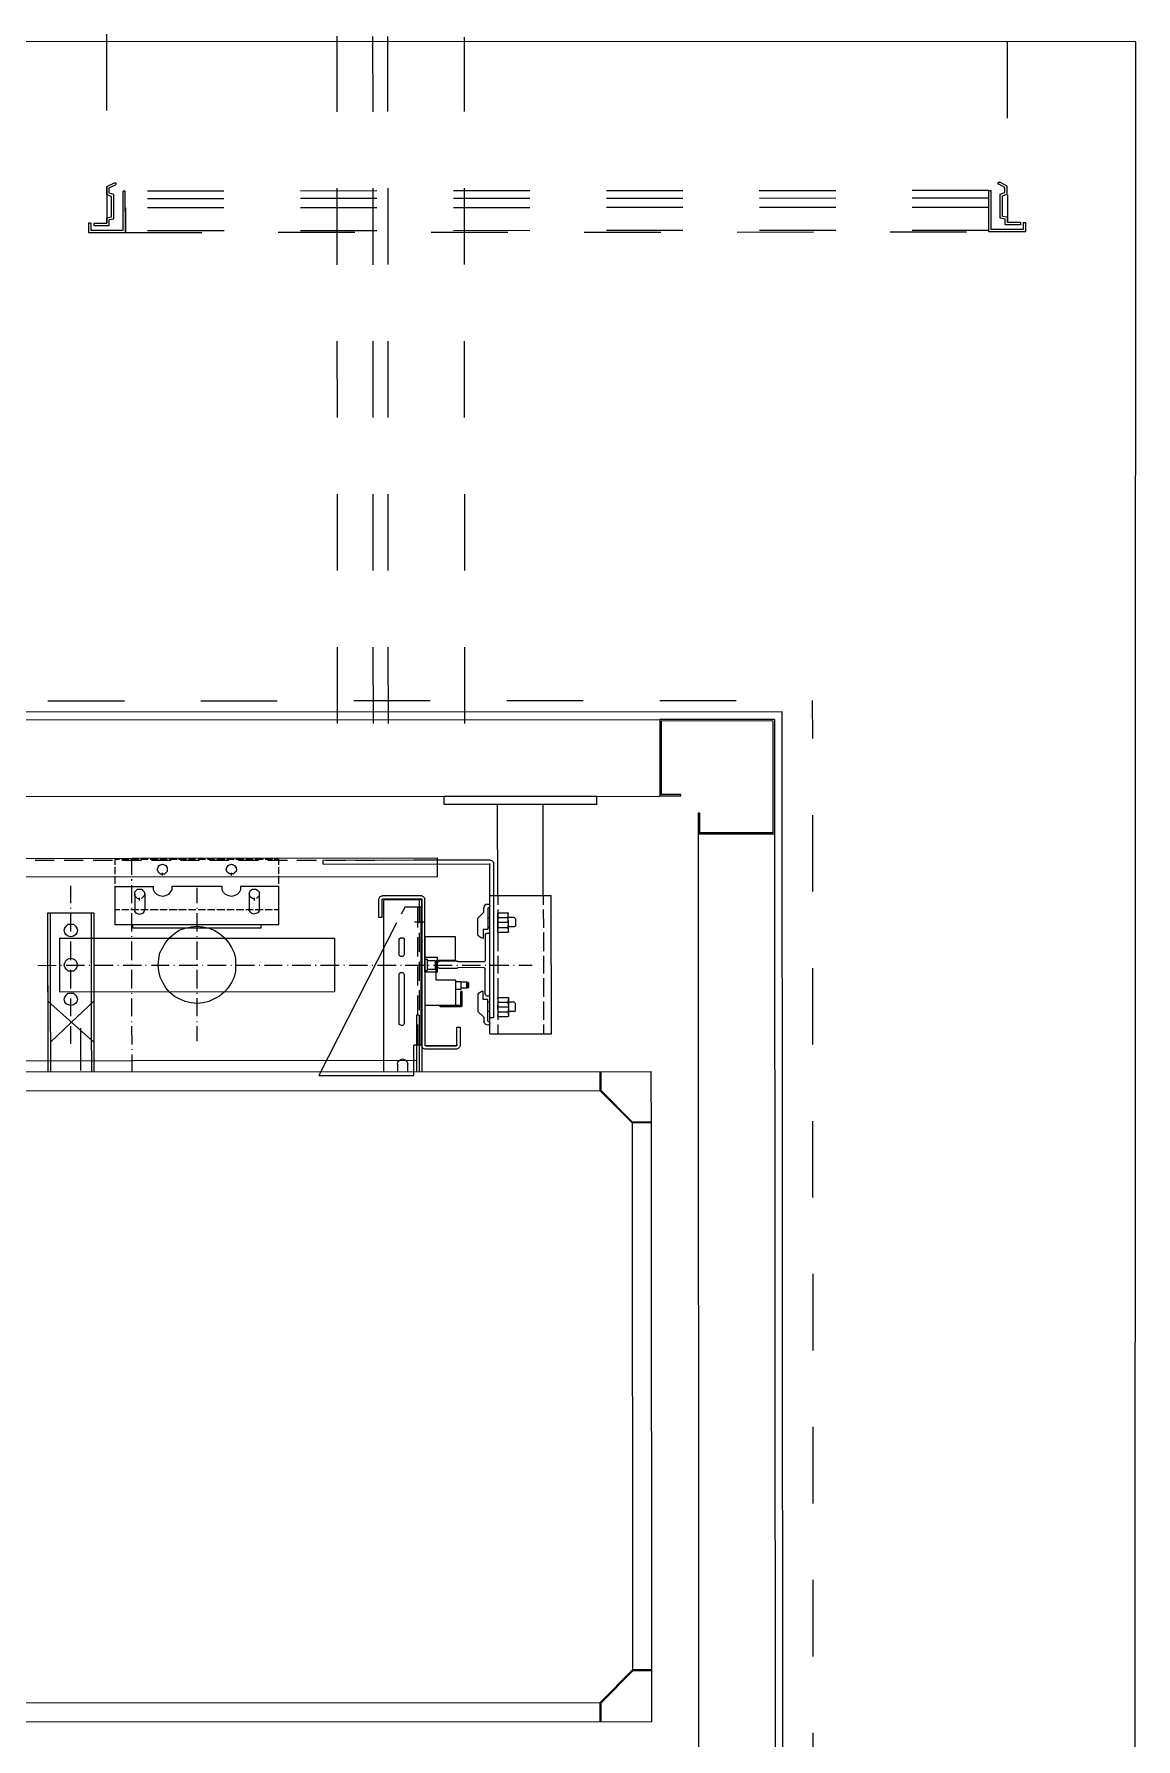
# Model space of a CAD drawing. Extents: x 26 to 324, y 73 to 188.
# Drawn here: x 182.44 to 183.881, y 163.059 to 165.288 of the extents above; entities that cross this region are included whole.
import ezdxf

# ---------------------------------------------------------------- set-up
doc = ezdxf.new("R2010")
doc.units = 0
doc.header["$LTSCALE"] = 0.01
doc.header["$MEASUREMENT"] = 0
doc.linetypes.add('HIDDEN', pattern=[0.375, 0.25, -0.125])
for name, color, linetype, lineweight in [('2H', 1, 'HIDDEN', 15), ('AR-ESQ-VT1', 1, 'CONTINUOUS', 9), ('P', 1, 'CONTINUOUS', 18)]:
    doc.layers.add(name, color=color, linetype=linetype, lineweight=lineweight)
for name, color, linetype in [('3', 3, 'CONTINUOUS'), ('47', 1, 'CONTINUOUS'), ('AR-ELV', 2, 'CONTINUOUS'), ('AR-PIS', 1, 'CONTINUOUS'), ('AR-PIS-DSN', 1, 'CONTINUOUS'), ('DT-PRJ', 1, 'HIDDEN'), ('PAREDE', 1, 'CONTINUOUS')]:
    doc.layers.add(name, color=color, linetype=linetype)

# ---------------------------------------------------------------- blocks, each defined once
blk = doc.blocks.new('gr01-p2')
at = {"layer": 'DT-PRJ'}
for p, q in [((0.0239, 0.0599), (0.0337, 0.0648)), ((0.0239, 0.0493), (0.0239, 0.0599)), ((0.03, 0.0472), (0.0239, 0.0493)), ((0.0269, 0.0581), (0.035, 0.0622)), ((0.0269, 0.0514), (0.0269, 0.0581)), ((0.033, 0.0494), (0.0269, 0.0514)), ((0.03, 0.0203), (0.03, 0.0472)), ((0.033, 0.0178), (0.033, 0.0494)), ((0.045, 0.003), (0.045, 0.054)), ((0.048, 0.054), (0.045, 0.054)), ((0.048, 0.054), (1.177, 0.054)), ((0.048, 0), (0.048, 0.054)), ((1.177, 0), (1.177, 0.054)), ((1.177, 0.054), (1.18, 0.054)), ((1.18, 0.003), (1.18, 0.054)), ((1.1981, 0.0581), (1.19, 0.0622)), ((1.2011, 0.0599), (1.1913, 0.0648)), ((1.192, 0.0494), (1.1981, 0.0514)), ((1.192, 0.0178), (1.192, 0.0494)), ((1.195, 0.0472), (1.2011, 0.0493)), ((1.195, 0.0203), (1.195, 0.0472)), ((1.1981, 0.0514), (1.1981, 0.0581)), ((1.2011, 0.0493), (1.2011, 0.0599)), ((0.048, 0.044), (1.177, 0.044)), ((0.048, 0.032), (1.177, 0.032)), ((1.177, 0.032), (1.177, 0)), ((0.003, 0.0122), (0, 0.0122)), ((0, 0.0122), (0, 0)), ((0, 0), (0.048, 0)), ((0.003, 0.0122), (0.003, 0.003)), ((0.003, 0.003), (0.045, 0.003)), ((0.0067, 0.0121), (0.0067, 0.0091)), ((0.0067, 0.0121), (0.0237, 0.0121)), ((0.0067, 0.0091), (0.0267, 0.0091)), ((0.0067, 0.0091), (0.0078, 0.0091)), ((0.0237, 0.0192), (0.03, 0.0203)), ((0.0237, 0.0121), (0.0237, 0.0192)), ((0.0267, 0.0167), (0.033, 0.0178)), ((0.0267, 0.0091), (0.0267, 0.0167)), ((0.048, 0.002), (1.177, 0.002)), ((1.177, 0), (0.048, 0)), ((1.225, 0), (1.177, 0)), ((1.222, 0.003), (1.18, 0.003)), ((1.1983, 0.0167), (1.192, 0.0178)), ((1.2013, 0.0192), (1.195, 0.0203)), ((1.1983, 0.0091), (1.1983, 0.0167)), ((1.2183, 0.0091), (1.1983, 0.0091)), ((1.2013, 0.0121), (1.2013, 0.0192)), ((1.2183, 0.0121), (1.2013, 0.0121)), ((1.2183, 0.0091), (1.2172, 0.0091)), ((1.2183, 0.0121), (1.2183, 0.0091)), ((1.222, 0.0122), (1.225, 0.0122)), ((1.222, 0.0122), (1.222, 0.003)), ((1.225, 0.0122), (1.225, 0))]:
    blk.add_line(p, q, dxfattribs=at)
for centre, start, end in [((0.0343, 0.0635), 296.5428, 116.5428), ((1.1907, 0.0635), 63.4572, 243.4572)]:
    blk.add_arc(centre, 0.0015, start, end, dxfattribs=at)

msp = doc.modelspace()

# ---------------------------------------------------------------- linework, layer by layer
at = {"layer": '2H', "lineweight": 9, "ltscale": 20}
for p in [(181.6584, 164.4158), (183.4594, 162.7669)]:
    msp.add_line(p, (183.4584, 164.4169), dxfattribs=at)
at = {"layer": '3'}
for p, q in [((183.18, 163.9318), (183.18, 163.9068)), ((183.1813, 163.9318), (183.1813, 163.9073)), ((183.2475, 163.8644), (183.2225, 163.8644)), ((183.2475, 163.8644), (183.2225, 163.8644)), ((183.2475, 163.8657), (183.223, 163.8656)), ((183.2475, 163.8657), (183.223, 163.8656)), ((183.2475, 163.8644), (183.2475, 163.8657)), ((183.2475, 163.8644), (183.2475, 163.8657)), ((183.2479, 163.1492), (183.2229, 163.1492)), ((183.2479, 163.1492), (183.2229, 163.1492)), ((183.2479, 163.148), (183.2234, 163.148)), ((183.2479, 163.148), (183.2234, 163.148)), ((183.1805, 163.0818), (183.1805, 163.1068)), ((183.1818, 163.0818), (183.1818, 163.1062)), ((183.1805, 163.0818), (183.1818, 163.0818))]:
    msp.add_line(p, q, dxfattribs=at)
at = {"layer": '3', "ltscale": 35}
for p, q in [((183.2225, 163.8644), (183.18, 163.9068)), ((183.223, 163.8656), (183.1813, 163.9073)), ((183.2229, 163.1492), (183.1805, 163.1068)), ((183.2234, 163.148), (183.1818, 163.1062))]:
    msp.add_line(p, q, dxfattribs=at)
at = {"layer": '47', "lineweight": 25, "ltscale": 35}
for p, q in [((183.4084, 164.3919), (183.2584, 164.3918)), ((183.2584, 164.3918), (183.2585, 164.2918)), ((183.4064, 164.3899), (183.2604, 164.3898)), ((183.2604, 164.3898), (183.2605, 164.2938)), ((183.4064, 164.3899), (183.4065, 164.2439)), ((183.4084, 164.3919), (183.4085, 164.2419)), ((183.2861, 164.2918), (183.2585, 164.2918)), ((183.2861, 164.2938), (183.2605, 164.2938)), ((183.2861, 164.2918), (183.2861, 164.2938)), ((183.3105, 164.2694), (183.3085, 164.2694)), ((183.3085, 164.2694), (183.3085, 164.2418)), ((183.3105, 164.2694), (183.3105, 164.2438)), ((183.4065, 164.2439), (183.3105, 164.2438))]:
    msp.add_line(p, q, dxfattribs=at)
at = {"layer": '47'}
for p, q in [((181.9687, 163.931), (183.2474, 163.9318)), ((182.0224, 163.906), (183.18, 163.9068)), ((182.0229, 163.106), (183.1805, 163.1068)), ((182.0229, 163.081), (183.2479, 163.0818))]:
    msp.add_line(p, q, dxfattribs=at)
at = {"layer": '47', "ltscale": 0.5}
for p, q in [((183.2474, 163.9318), (183.2474, 163.9318)), ((183.2479, 163.0818), (183.2479, 163.1492))]:
    msp.add_line(p, q, dxfattribs=at)
at = {"layer": 'AR-ELV', "lineweight": 13}
for p, q in [((181.6584, 164.3908), (183.2584, 164.3918)), ((181.6584, 164.3908), (183.2584, 164.3918)), ((181.8085, 164.2909), (183.2585, 164.2918)), ((183.3085, 164.2418), (183.3093, 162.9418)), ((183.4085, 164.2419), (183.4093, 162.9419)), ((183.4085, 164.2419), (183.4094, 162.7919)), ((183.4085, 164.2419), (183.4093, 162.9919))]:
    msp.add_line(p, q, dxfattribs=at)
at = {"layer": 'AR-ESQ-VT1'}
for p, q in [((183.4184, 164.4019), (181.6484, 164.4008)), ((183.4194, 162.7819), (183.4184, 164.4019))]:
    msp.add_line(p, q, dxfattribs=at)
at = {"layer": 'AR-PIS'}
for p, q in [((183.8811, 165.2779), (181.368, 165.2789)), ((183.8797, 162.2072), (183.8811, 165.2779))]:
    msp.add_line(p, q, dxfattribs=at)
at = {"layer": 'DT-PRJ'}
for p, q in [((182.5352, 165.288), (182.5353, 165.0408)), ((182.8372, 164.3865), (182.8366, 165.2854)), ((182.884, 164.3865), (182.8835, 165.285)), ((182.9036, 164.3866), (182.903, 165.2848)), ((183.0036, 164.3866), (183.003, 165.284)), ((183.7128, 165.2779), (183.713, 165.0416))]:
    msp.add_line(p, q, dxfattribs=at)
at = {"layer": 'P', "linetype": 'Continuous'}
for points in [[(183.1761, 164.2913), (182.9765, 164.2911)], [(183.1762, 164.2809), (182.9765, 164.2808), (182.9765, 164.2911)], [(183.0466, 164.1616), (183.0465, 164.2808)], [(183.1062, 164.1616), (183.1062, 164.2809)], [(183.1762, 164.2809), (183.1761, 164.2913)], [(182.1685, 164.2103), (182.9679, 164.2108)], [(182.4416, 164.2079), (182.4667, 164.2079)], [(182.4797, 164.2079), (182.5047, 164.2079)], [(182.5177, 164.2079), (182.5427, 164.2079)], [(182.5522, 164.2088), (182.5462, 164.2088)], [(182.5462, 164.2019), (182.5462, 164.2088)], [(182.5643, 164.2088), (182.5548, 164.2088)], [(182.5557, 164.2079), (182.5808, 164.2079)], [(182.5773, 164.2088), (182.5669, 164.2088)], [(182.5678, 164.2105), (182.5678, 164.1889)], [(182.5894, 164.2088), (182.5799, 164.2088)], [(182.6024, 164.2088), (182.592, 164.2088)], [(182.5937, 164.2079), (182.6197, 164.208)], [(182.6084, 164.2028), (182.611, 164.2019), (182.6127, 164.201), (182.6145, 164.1985), (182.6145, 164.1959), (182.6145, 164.1933), (182.6128, 164.1915), (182.611, 164.1898), (182.6084, 164.1898), (182.6058, 164.1898), (182.6041, 164.1915), (182.6024, 164.1933), (182.6015, 164.1959), (182.6024, 164.1984), (182.6041, 164.201), (182.6058, 164.2019), (182.6084, 164.2028)], [(182.6024, 164.1993), (182.6041, 164.201), (182.6058, 164.2019), (182.6084, 164.2028), (182.611, 164.2019), (182.6119, 164.201)], [(182.6145, 164.2088), (182.605, 164.2088)], [(182.6274, 164.2088), (182.6171, 164.2088)], [(182.6395, 164.2088), (182.6292, 164.2088)], [(182.6318, 164.208), (182.6568, 164.208)], [(182.6516, 164.2088), (182.6421, 164.2088)], [(182.6646, 164.2089), (182.6551, 164.2088)], [(182.6767, 164.2089), (182.6672, 164.2089)], [(182.6698, 164.208), (182.6948, 164.208)], [(182.6897, 164.2089), (182.6793, 164.2089)], [(182.6983, 164.2028), (182.7009, 164.202), (182.7026, 164.2011), (182.7044, 164.1985), (182.7052, 164.1959), (182.7044, 164.1933), (182.7026, 164.1916), (182.7009, 164.1899), (182.6983, 164.1899), (182.6957, 164.1899), (182.694, 164.1916), (182.6923, 164.1933), (182.6914, 164.1959), (182.6923, 164.1985), (182.694, 164.2011), (182.6957, 164.202), (182.6983, 164.2028)], [(182.7018, 164.2089), (182.6922, 164.2089)], [(182.6923, 164.1994), (182.694, 164.2011), (182.6957, 164.202), (182.6983, 164.2028), (182.7009, 164.202), (182.7018, 164.2011)], [(182.7147, 164.2089), (182.7043, 164.2089)], [(182.7078, 164.208), (182.7337, 164.208)], [(182.7268, 164.2089), (182.7173, 164.2089)], [(182.7398, 164.2089), (182.7294, 164.2089)], [(182.7519, 164.2089), (182.7424, 164.2089)], [(182.7458, 164.208), (182.7718, 164.2081)], [(182.7605, 164.2089), (182.7545, 164.2089)], [(182.7605, 164.202), (182.7605, 164.2089)], [(182.7839, 164.2081), (182.8098, 164.2081)], [(182.8184, 164.2081), (182.9921, 164.2082)], [(182.8184, 164.2029), (182.8184, 164.2081)], [(182.8184, 164.2029), (183.0353, 164.203)], [(182.8219, 164.2081), (182.8478, 164.2081)], [(182.8608, 164.2081), (182.8858, 164.2081)], [(182.8979, 164.2081), (182.9239, 164.2082)], [(182.9368, 164.2082), (182.9679, 164.2082)], [(182.9679, 164.1866), (182.9679, 164.2108)], [(182.9679, 164.2082), (183.0362, 164.2082)], [(183.0353, 164.203), (183.0362, 164.203), (183.0362, 164.2022)], [(183.0362, 164.2082), (183.0388, 164.2074), (183.0405, 164.2056), (183.0414, 164.203)], [(183.0415, 164.0017), (183.0414, 164.203)], [(182.1686, 164.1861), (182.9679, 164.1866)], [(182.5462, 164.1898), (182.5462, 164.1993)], [(182.5462, 164.1768), (182.5462, 164.1872)], [(182.5678, 164.1829), (182.5678, 164.1811)], [(182.6084, 164.1898), (182.6058, 164.1898), (182.6041, 164.1915), (182.6024, 164.1933), (182.6015, 164.1959), (182.6015, 164.1967)], [(182.6084, 164.1881), (182.6084, 164.1915)], [(182.6136, 164.1993), (182.6145, 164.1985), (182.6145, 164.1959), (182.6145, 164.1933), (182.6128, 164.1915), (182.611, 164.1898)], [(182.6983, 164.1899), (182.6957, 164.1899), (182.694, 164.1916), (182.6923, 164.1933), (182.6914, 164.1959), (182.6923, 164.1968)], [(182.6983, 164.1881), (182.6983, 164.1916)], [(182.7035, 164.1994), (182.7044, 164.1985), (182.7052, 164.1959), (182.7044, 164.1933), (182.7026, 164.1916), (182.7009, 164.1899)], [(182.7605, 164.1899), (182.7605, 164.1994)], [(182.7605, 164.1769), (182.7605, 164.1873)], [(183.0363, 164.0017), (183.0362, 164.2022)], [(182.4883, 164.1517), (182.4883, 164.1742)], [(182.5462, 164.1647), (182.5462, 164.1742)], [(182.5463, 164.1232), (182.5462, 164.1733), (182.5963, 164.1734)], [(182.5462, 164.1517), (182.5462, 164.1621)], [(182.5678, 164.1751), (182.5678, 164.1518)], [(182.5722, 164.1639), (182.5721, 164.1665), (182.5739, 164.1682), (182.5756, 164.1699), (182.5782, 164.1699), (182.5808, 164.1699), (182.5825, 164.1682), (182.5842, 164.1665), (182.5851, 164.1639)], [(182.5722, 164.1639), (182.5722, 164.144)], [(182.5782, 164.1569), (182.5756, 164.1578), (182.5739, 164.1595), (182.5722, 164.1613), (182.5722, 164.1639), (182.5722, 164.1639)], [(182.573, 164.1673), (182.5739, 164.1682), (182.5756, 164.1699), (182.5782, 164.1699), (182.5808, 164.1699), (182.5825, 164.169)], [(182.5782, 164.1552), (182.5782, 164.1587)], [(182.5834, 164.1673), (182.5842, 164.1665), (182.5851, 164.1639), (182.5843, 164.1613), (182.5825, 164.1595), (182.5808, 164.1578)], [(182.5851, 164.1639), (182.5851, 164.144)], [(182.6205, 164.1734), (182.6205, 164.1691), (182.618, 164.1656), (182.6162, 164.163), (182.6119, 164.1613), (182.6085, 164.1604), (182.605, 164.1613), (182.6007, 164.163), (182.5981, 164.1656), (182.5963, 164.1691), (182.5963, 164.1734)], [(182.6862, 164.1734), (182.6205, 164.1734)], [(182.6534, 164.1518), (182.6534, 164.1717)], [(182.7104, 164.1735), (182.7104, 164.1691), (182.7087, 164.1657), (182.7061, 164.1631), (182.7018, 164.1613), (182.6983, 164.1605), (182.6949, 164.1613), (182.6905, 164.1631), (182.688, 164.1657), (182.6862, 164.1691), (182.6862, 164.1734)], [(182.7605, 164.1735), (182.7104, 164.1735)], [(182.7217, 164.164), (182.7225, 164.1665), (182.7234, 164.1683), (182.726, 164.17), (182.7286, 164.17), (182.7303, 164.17), (182.7329, 164.1683), (182.7346, 164.1666), (182.7346, 164.164)], [(182.7217, 164.164), (182.7217, 164.1432)], [(182.7286, 164.157), (182.726, 164.1579), (182.7234, 164.1596), (182.7225, 164.1614), (182.7217, 164.164), (182.7217, 164.164)], [(182.7225, 164.1674), (182.7234, 164.1683), (182.726, 164.17), (182.7286, 164.17), (182.7303, 164.17), (182.732, 164.1691)], [(182.7286, 164.1553), (182.7286, 164.1588)], [(182.7338, 164.1674), (182.7346, 164.1666), (182.7346, 164.164), (182.7346, 164.1614), (182.7329, 164.1596), (182.7312, 164.1579)], [(182.7346, 164.164), (182.7346, 164.1441)], [(182.7605, 164.1648), (182.7605, 164.1743)], [(182.7606, 164.1234), (182.7605, 164.1735)], [(182.7606, 164.1519), (182.7605, 164.1622)], [(182.891, 164.1571), (182.8919, 164.1589), (182.8928, 164.1606), (182.8954, 164.1615)], [(182.9472, 164.1615), (182.8954, 164.1615)], [(182.9472, 164.1615), (182.9489, 164.1606), (182.9507, 164.1589), (182.9515, 164.1572)], [(183.0362, 164.1616), (183.1166, 164.1616)], [(183.0363, 163.9809), (183.0362, 164.1616)], [(183.0466, 164.1616), (183.0466, 164.1495)], [(183.1062, 164.1616), (183.1062, 164.1495)], [(183.1167, 163.981), (183.1166, 164.1616)], [(182.5186, 164.1388), (182.4581, 164.1387)], [(182.4581, 164.1387), (182.4582, 163.9313)], [(182.4581, 164.1387), (182.4582, 163.9503)], [(182.4615, 164.1387), (182.4616, 164.0359)], [(182.4883, 164.1448), (182.4883, 164.1457)], [(182.4884, 164.1145), (182.4883, 164.1387)], [(182.5151, 164.1388), (182.5152, 163.9875)], [(182.5186, 164.1388), (182.5187, 163.9504)], [(182.5462, 164.1431), (182.5462, 164.15)], [(182.5523, 164.1431), (182.5462, 164.1431)], [(182.5644, 164.1431), (182.5549, 164.1431)], [(182.5773, 164.1431), (182.567, 164.1431)], [(182.5678, 164.1457), (182.5678, 164.1448)], [(182.5678, 164.1388), (182.5679, 164.1146)], [(182.5851, 164.144), (182.5843, 164.1414), (182.5825, 164.1388), (182.5808, 164.1379), (182.5782, 164.1371), (182.5756, 164.1379), (182.5739, 164.1388), (182.5722, 164.1414), (182.5722, 164.144)], [(182.5894, 164.1431), (182.5799, 164.1431)], [(182.6024, 164.1431), (182.592, 164.1431)], [(182.6145, 164.1431), (182.605, 164.1431)], [(182.6275, 164.1432), (182.6171, 164.1431)], [(182.6396, 164.1432), (182.6292, 164.1432)], [(182.6517, 164.1432), (182.6422, 164.1432)], [(182.6534, 164.1449), (182.6534, 164.1458)], [(182.6534, 164.1146), (182.6534, 164.1388)], [(182.6646, 164.1432), (182.6551, 164.1432)], [(182.6767, 164.1432), (182.6672, 164.1432)], [(182.6897, 164.1432), (182.6793, 164.1432)], [(182.7018, 164.1432), (182.6923, 164.1432)], [(182.7148, 164.1432), (182.7044, 164.1432)], [(182.7269, 164.1432), (182.7173, 164.1432)], [(182.7346, 164.1441), (182.7346, 164.1415), (182.7329, 164.1389), (182.7303, 164.138), (182.7277, 164.1372), (182.7251, 164.138), (182.7234, 164.1398), (182.7217, 164.1423), (182.7217, 164.1441)], [(182.7398, 164.1432), (182.7294, 164.1432)], [(182.7519, 164.1432), (182.7424, 164.1432)], [(182.7606, 164.1432), (182.7545, 164.1432)], [(182.7606, 164.1432), (182.7606, 164.1501)], [(182.8911, 164.1329), (182.891, 164.1571)], [(182.8954, 164.1563), (182.8954, 164.1571), (182.8962, 164.1571)], [(182.8954, 164.1329), (182.8954, 164.1563)], [(182.9464, 164.1572), (182.8962, 164.1571)], [(182.8971, 164.1563), (182.8972, 163.9316)], [(182.9472, 164.1563), (182.8971, 164.1563)], [(182.9256, 164.1468), (182.9204, 164.1373)], [(182.9256, 164.1468), (182.9464, 164.1468)], [(182.9421, 164.12), (182.942, 164.1468)], [(182.9438, 164.1563), (182.9438, 164.1261)], [(182.9464, 164.1572), (182.9472, 164.1572), (182.9472, 164.1563)], [(182.9465, 163.9662), (182.9464, 164.1468)], [(182.9472, 164.1563), (182.9474, 163.9316)], [(182.9473, 163.9653), (182.9472, 164.1563)], [(182.9517, 163.9662), (182.9515, 164.1572)], [(183.0285, 164.1399), (183.0207, 164.1322)], [(183.0285, 164.1451), (183.0293, 164.1477), (183.031, 164.1503), (183.0336, 164.1503)], [(183.0285, 164.1399), (183.0285, 164.1451)], [(183.0336, 164.1503), (183.0354, 164.1503), (183.0362, 164.1477), (183.0354, 164.146), (183.0336, 164.1451)], [(183.0336, 164.1451), (183.0337, 164.1175)], [(183.0466, 164.1434), (183.0466, 164.1192)], [(183.0475, 164.133), (183.0466, 164.1382), (183.0466, 164.1391), (183.0475, 164.1391), (183.0596, 164.1391)], [(183.0466, 164.1382), (183.0466, 164.1391), (183.0475, 164.1391)], [(183.0466, 164.1149), (183.0466, 164.1382)], [(183.0596, 164.1391), (183.0604, 164.1391), (183.0604, 164.1382)], [(183.0604, 164.1382), (183.0596, 164.1331)], [(183.0605, 164.1149), (183.0604, 164.1382)], [(183.1062, 164.1435), (183.1063, 164.1193)], [(182.4883, 164.1241), (182.4918, 164.1241), (182.4944, 164.1215), (182.4961, 164.1189), (182.497, 164.1163), (182.4961, 164.1128), (182.4944, 164.1102), (182.4918, 164.1085), (182.4884, 164.1076), (182.4849, 164.1085), (182.4823, 164.1102), (182.4806, 164.1128), (182.4797, 164.1163), (182.4806, 164.1189), (182.4823, 164.1215), (182.4849, 164.1241), (182.4883, 164.1241), (182.4918, 164.1241), (182.4944, 164.1215), (182.4961, 164.1189), (182.497, 164.1163), (182.4961, 164.1128), (182.4944, 164.1102), (182.4918, 164.1085), (182.4884, 164.1076), (182.4849, 164.1085), (182.4823, 164.1102), (182.4806, 164.1128), (182.4797, 164.1163), (182.4806, 164.1189), (182.4823, 164.1215), (182.4849, 164.1241), (182.4883, 164.1241)], [(182.7606, 164.1234), (182.5463, 164.1232)], [(182.5696, 164.1189), (182.5696, 164.1232)], [(182.7372, 164.119), (182.5696, 164.1189)], [(182.6534, 164.1216), (182.6612, 164.1207), (182.669, 164.119), (182.6759, 164.1164), (182.6828, 164.1121), (182.6889, 164.1069), (182.694, 164.1008), (182.6984, 164.0939), (182.7018, 164.087), (182.7036, 164.0792), (182.7036, 164.0706), (182.7036, 164.0628), (182.7018, 164.055), (182.6984, 164.0481), (182.6941, 164.0412), (182.6889, 164.0352), (182.6829, 164.03), (182.6759, 164.0265), (182.669, 164.0231), (182.6613, 164.0213), (182.6535, 164.0205), (182.6457, 164.0213), (182.6379, 164.023), (182.6301, 164.0265), (182.6241, 164.0299), (182.618, 164.0351), (182.6128, 164.0412), (182.6085, 164.0481), (182.6051, 164.055), (182.6033, 164.0628), (182.6025, 164.0705), (182.6033, 164.0792), (182.605, 164.087), (182.6085, 164.0939), (182.6128, 164.1008), (182.618, 164.1068), (182.624, 164.112), (182.6301, 164.1164), (182.6379, 164.119), (182.6456, 164.1207), (182.6534, 164.1216)], [(182.7372, 164.119), (182.7372, 164.1233)], [(182.9144, 164.126), (182.8125, 163.9264)], [(182.8954, 164.1329), (182.8911, 164.1329)], [(182.9498, 164.1269), (182.9377, 164.1269)], [(183.0276, 164.1054), (183.025, 164.1062), (183.0224, 164.108), (183.0207, 164.1097), (183.0207, 164.1322)], [(183.0276, 164.1175), (183.0276, 164.1054)], [(183.0337, 164.1175), (183.0276, 164.1175)], [(183.0362, 164.1322), (183.0337, 164.1322)], [(183.0363, 164.1201), (183.0337, 164.1201)], [(183.0475, 164.1201), (183.0466, 164.1244), (183.0466, 164.1287), (183.0475, 164.133)], [(183.0466, 164.127), (183.0604, 164.127)], [(183.0466, 164.1149), (183.0475, 164.1201)], [(183.0475, 164.114), (183.0466, 164.114), (183.0466, 164.1149)], [(183.0475, 164.133), (183.0596, 164.1331)], [(183.0475, 164.1201), (183.0596, 164.1201)], [(183.0475, 164.114), (183.0596, 164.114)], [(183.0596, 164.1331), (183.0604, 164.1287), (183.0604, 164.1244), (183.0596, 164.1201)], [(183.0596, 164.1201), (183.0605, 164.1149)], [(183.0605, 164.1149), (183.0605, 164.114), (183.0596, 164.114)], [(183.0682, 164.1331), (183.0604, 164.1331)], [(183.0682, 164.121), (183.0605, 164.121)], [(183.0682, 164.1331), (183.0699, 164.1313)], [(183.07, 164.1218), (183.0682, 164.121)], [(183.0699, 164.1313), (183.07, 164.1218)], [(182.4737, 164.1059), (182.8332, 164.1061)], [(182.4737, 164.1059), (182.4737, 164.0359)], [(182.4884, 164.1076), (182.4884, 164.1085)], [(182.4884, 164.0774), (182.4884, 164.1016)], [(182.5679, 164.1085), (182.5679, 164.1077)], [(182.5679, 164.1016), (182.5679, 164.0774)], [(182.6534, 164.1077), (182.6534, 164.1086)], [(182.6534, 164.0775), (182.6534, 164.1017)], [(182.8332, 164.1061), (182.8332, 164.0361)], [(182.9179, 164.1036), (182.9179, 164.1053), (182.9196, 164.1062), (182.9213, 164.1062), (182.9231, 164.1062), (182.9239, 164.1053), (182.9248, 164.1036)], [(182.9179, 164.0854), (182.9179, 164.1036)], [(182.9248, 164.0854), (182.9248, 164.1036)], [(182.9421, 164.082), (182.9421, 164.1071)], [(182.9438, 164.1131), (182.9438, 164.088)], [(182.9913, 164.1079), (182.9516, 164.1079)], [(182.9516, 164.018), (182.9516, 164.1079)], [(182.9913, 164.0768), (182.9913, 164.1079)], [(183.0302, 164.1097), (183.0311, 164.1114), (183.0319, 164.1123), (183.0337, 164.1123), (183.0363, 164.1123)], [(183.0302, 164.1097), (183.0302, 164.0769)], [(183.0363, 164.0302), (183.0363, 164.1123)], [(183.0466, 164.1132), (183.0466, 164.089)], [(183.1063, 164.1132), (183.1063, 164.089)], [(182.4452, 164.0704), (182.4694, 164.0705)], [(182.4754, 164.0705), (182.4763, 164.0705)], [(182.4884, 164.08), (182.4918, 164.0791), (182.4944, 164.0774), (182.4962, 164.0739), (182.497, 164.0705), (182.4962, 164.0679), (182.4944, 164.0653), (182.4918, 164.0627), (182.4884, 164.0627), (182.4849, 164.0627), (182.4823, 164.0653), (182.4806, 164.0679), (182.4797, 164.0705), (182.4806, 164.0739), (182.4823, 164.0774), (182.4849, 164.0791), (182.4884, 164.08), (182.4918, 164.0791), (182.4944, 164.0774), (182.4962, 164.0739), (182.497, 164.0705), (182.4962, 164.0679), (182.4944, 164.0653), (182.4918, 164.0627), (182.4884, 164.0627), (182.4849, 164.0627), (182.4823, 164.0653), (182.4806, 164.0679), (182.4797, 164.0705), (182.4806, 164.0739), (182.4823, 164.0774), (182.4849, 164.0791), (182.4884, 164.08)], [(182.4823, 164.0705), (182.5065, 164.0705)], [(182.4884, 164.0705), (182.4884, 164.0713)], [(182.5126, 164.0705), (182.5134, 164.0705)], [(182.5195, 164.0705), (182.5437, 164.0705)], [(182.5497, 164.0705), (182.5506, 164.0705)], [(182.5567, 164.0705), (182.5809, 164.0705)], [(182.5679, 164.0714), (182.5679, 164.0705)], [(182.586, 164.0705), (182.5869, 164.0705)], [(182.5938, 164.0705), (182.6171, 164.0706)], [(182.6232, 164.0706), (182.6241, 164.0706)], [(182.6301, 164.0706), (182.6543, 164.0706)], [(182.6534, 164.0706), (182.6534, 164.0714)], [(182.6604, 164.0706), (182.6612, 164.0706)], [(182.6673, 164.0706), (182.6915, 164.0706)], [(182.6975, 164.0706), (182.6984, 164.0706)], [(182.7044, 164.0706), (182.7286, 164.0706)], [(182.7347, 164.0706), (182.7355, 164.0706)], [(182.7416, 164.0706), (182.7649, 164.0706)], [(182.7718, 164.0706), (182.7727, 164.0706)], [(182.7779, 164.0707), (182.8021, 164.0707)], [(182.8081, 164.0707), (182.809, 164.0707)], [(182.815, 164.0707), (182.8392, 164.0707)], [(182.8453, 164.0707), (182.8462, 164.0707)], [(182.8522, 164.0707), (182.8764, 164.0707)], [(182.8825, 164.0707), (182.8833, 164.0707)], [(182.8894, 164.0707), (182.9136, 164.0707)], [(182.9248, 164.0854), (182.9239, 164.0837), (182.9231, 164.082), (182.9213, 164.082), (182.9196, 164.082), (182.9179, 164.0837), (182.9179, 164.0854)], [(182.9196, 164.0707), (182.9205, 164.0707)], [(182.9257, 164.0707), (182.9507, 164.0708)], [(182.9421, 164.044), (182.9421, 164.069)], [(182.9438, 164.0751), (182.9438, 164.05)], [(182.9516, 164.0613), (182.9516, 164.0811), (182.968, 164.0811)], [(182.9516, 164.0785), (182.9542, 164.0785), (182.9542, 164.0638)], [(182.9542, 164.0768), (182.9646, 164.0768), (182.9646, 164.0656)], [(182.9559, 164.0708), (182.9568, 164.0708)], [(182.9628, 164.0708), (182.987, 164.0708)], [(182.9913, 164.0768), (182.9663, 164.0768)], [(182.9663, 164.0509), (182.9663, 164.0768)], [(182.968, 164.0613), (182.968, 164.0811)], [(182.9706, 164.0665), (182.9689, 164.0673), (182.968, 164.069), (182.968, 164.0734), (182.9689, 164.0751), (182.9706, 164.076)], [(182.9939, 164.076), (182.9706, 164.076)], [(182.9931, 164.0708), (182.9939, 164.0708)], [(182.9939, 164.0751), (182.9939, 164.0751), (182.9939, 164.076)], [(183.0285, 164.0751), (182.9939, 164.0751)], [(183, 164.0708), (183.0242, 164.0708)], [(183.0302, 164.0769), (183.0294, 164.0751), (183.0285, 164.0751)], [(183.0302, 164.0708), (183.0311, 164.0708)], [(183.0371, 164.0708), (183.0613, 164.0708)], [(183.0466, 164.0829), (183.0467, 164.0596)], [(183.0674, 164.0708), (183.0683, 164.0708)], [(183.0743, 164.0708), (183.0916, 164.0708)], [(183.1063, 164.083), (183.1063, 164.0596)], [(182.4884, 164.0402), (182.4884, 164.0644)], [(182.5679, 164.0645), (182.5679, 164.0403)], [(182.6535, 164.0403), (182.6534, 164.0645)], [(182.9179, 164.0578), (182.9179, 164.0595), (182.9196, 164.0612), (182.9214, 164.0612), (182.9231, 164.0612), (182.9239, 164.0595), (182.9248, 164.0578)], [(182.9179, 163.9947), (182.9179, 164.0578)], [(182.9248, 163.9947), (182.9248, 164.0578)], [(182.9516, 164.0638), (182.9542, 164.0638)], [(182.968, 164.0613), (182.9516, 164.0613)], [(182.9542, 164.0656), (182.9646, 164.0656)], [(182.9914, 164.0509), (182.9663, 164.0509)], [(182.9939, 164.0665), (182.9706, 164.0665)], [(182.9914, 164.0509), (182.9914, 164.0181)], [(182.9914, 164.0492), (182.9983, 164.0492), (182.9983, 164.0388)], [(183.0285, 164.0674), (182.9939, 164.0673)], [(182.9939, 164.0665), (182.9939, 164.0673), (182.9939, 164.0673)], [(183.0061, 164.0483), (182.9983, 164.0483)], [(183.0061, 164.0405), (183.0061, 164.0483)], [(183.0069, 164.0475), (183.0061, 164.0475)], [(183.0069, 164.0405), (183.0069, 164.0483)], [(183.0086, 164.0475), (183.0069, 164.0483)], [(183.0086, 164.0475), (183.0086, 164.0414), (183.0069, 164.0405)], [(183.0285, 164.0674), (183.0294, 164.0674), (183.0302, 164.0656)], [(183.0303, 164.0328), (183.0302, 164.0656)], [(183.0467, 164.0535), (183.0467, 164.0293)], [(183.1063, 164.0536), (183.1063, 164.0294)], [(182.4616, 164.0359), (182.4617, 163.9313)], [(182.4737, 164.0359), (182.8332, 164.0361)], [(182.4884, 164.0342), (182.4919, 164.0342), (182.4945, 164.0316), (182.4962, 164.029), (182.4971, 164.0264), (182.4962, 164.0229), (182.4945, 164.0204), (182.4919, 164.0186), (182.4884, 164.0178), (182.485, 164.0186), (182.4824, 164.0203), (182.4806, 164.0229), (182.4798, 164.0264), (182.4806, 164.029), (182.4824, 164.0316), (182.4849, 164.0342), (182.4884, 164.0342), (182.4919, 164.0342), (182.4945, 164.0316), (182.4962, 164.029), (182.4971, 164.0264), (182.4962, 164.0229), (182.4945, 164.0204), (182.4919, 164.0186), (182.4884, 164.0178), (182.485, 164.0186), (182.4824, 164.0203), (182.4806, 164.0229), (182.4798, 164.0264), (182.4806, 164.029), (182.4824, 164.0316), (182.4849, 164.0342), (182.4884, 164.0342)], [(182.4884, 164.0333), (182.4884, 164.0342)], [(182.4884, 164.0039), (182.4884, 164.0273)], [(182.5679, 164.0342), (182.5679, 164.0334)], [(182.5679, 164.0273), (182.5679, 164.004)], [(182.6535, 164.0334), (182.6535, 164.0343)], [(182.6535, 164.004), (182.6535, 164.0274)], [(182.9421, 164.0059), (182.9421, 164.031)], [(182.9438, 164.0379), (182.9439, 164.012)], [(182.9983, 164.0388), (182.9914, 164.0388)], [(183.0061, 164.0405), (182.9983, 164.0405)], [(182.9983, 164.0189), (182.9983, 164.0362)], [(183, 164.0362), (182.9983, 164.0362)], [(183, 164.0181), (183, 164.0362)], [(183.0069, 164.0414), (183.0061, 164.0414)], [(183.0208, 164.0319), (183.0225, 164.0345), (183.0251, 164.0362), (183.0277, 164.0371)], [(183.0208, 164.0319), (183.0208, 164.0103)], [(183.0277, 164.0259), (183.0277, 164.0371)], [(183.0337, 164.0259), (183.0277, 164.0259)], [(183.0337, 164.0302), (183.032, 164.0302), (183.0311, 164.0319), (183.0303, 164.0328)], [(183.0363, 164.0302), (183.0337, 164.0302)], [(183.0337, 163.9974), (183.0337, 164.0259)], [(183.0467, 164.0276), (183.0467, 164.0285), (183.0596, 164.0285)], [(183.0467, 164.0276), (183.0467, 164.0043)], [(183.0475, 164.0224), (183.0467, 164.0276)], [(183.0596, 164.0285), (183.0605, 164.0285), (183.0605, 164.0276)], [(183.0605, 164.0276), (183.0596, 164.0224)], [(183.0605, 164.0276), (183.0605, 164.0043)], [(182.4582, 164.0238), (182.5187, 163.9702)], [(182.4617, 163.9702), (182.4893, 163.9962), (182.5187, 164.0238)], [(182.9404, 164.0051), (182.9404, 163.9316)], [(182.9439, 164.0051), (182.9404, 164.0051)], [(182.9439, 164.0051), (182.9439, 163.9316)], [(182.9974, 164.0181), (182.9516, 164.018)], [(182.9715, 164.0163), (182.9715, 164.0181)], [(182.9983, 164.0163), (182.9715, 164.0163)], [(182.9983, 164.0189), (182.9983, 164.0181), (182.9974, 164.0181)], [(183, 164.0181), (182.9992, 164.0163), (182.9983, 164.0163)], [(183.0285, 164.0025), (183.0208, 164.0103)], [(183.0285, 164.0025), (183.0286, 163.9974)], [(183.0363, 164.0224), (183.0337, 164.0224)], [(183.0363, 164.0103), (183.0337, 164.0103)], [(183.0467, 164.0233), (183.0467, 163.9991)], [(183.0476, 164.0095), (183.0467, 164.0138), (183.0467, 164.0181), (183.0475, 164.0224)], [(183.0467, 164.0164), (183.0605, 164.0164)], [(183.0467, 164.0043), (183.0476, 164.0095)], [(183.0476, 164.0034), (183.0467, 164.0034), (183.0467, 164.0043)], [(183.0476, 164.0034), (183.0467, 164.0034), (183.0467, 164.0043)], [(183.0475, 164.0224), (183.0596, 164.0224)], [(183.0476, 164.0095), (183.0597, 164.0095)], [(183.0476, 164.0034), (183.0597, 164.0034)], [(183.0596, 164.0224), (183.0605, 164.0181), (183.0605, 164.0138), (183.0597, 164.0095)], [(183.0597, 164.0095), (183.0605, 164.0043)], [(183.0605, 164.0043), (183.0605, 164.0034), (183.0597, 164.0034)], [(183.0683, 164.0224), (183.0605, 164.0224)], [(183.0683, 164.0103), (183.0605, 164.0103)], [(183.07, 164.0207), (183.0683, 164.0224)], [(183.0683, 164.0103), (183.07, 164.0112)], [(183.07, 164.0112), (183.07, 164.0207)], [(183.1063, 164.0233), (183.1063, 163.9991)], [(182.4884, 163.9962), (182.4884, 163.997)], [(182.4884, 163.9676), (182.4884, 163.991)], [(182.5014, 163.9331), (182.5014, 163.9884)], [(182.5152, 163.9875), (182.5153, 163.9314)], [(182.5187, 163.9849), (182.5187, 163.9314)], [(182.5679, 163.9971), (182.5679, 163.9962)], [(182.5679, 163.991), (182.568, 163.9668)], [(182.6535, 163.9963), (182.6535, 163.9971)], [(182.6535, 163.9712), (182.6535, 163.9911)], [(182.9248, 163.9947), (182.924, 163.993), (182.9231, 163.9921), (182.9214, 163.9912), (182.9197, 163.9921), (182.9179, 163.993), (182.9179, 163.9947)], [(182.9422, 163.9662), (182.9421, 163.993)], [(182.9439, 163.999), (182.9439, 163.974)], [(182.9931, 163.9896), (182.9974, 163.9896), (182.9975, 163.9654)], [(182.9931, 163.9662), (182.9931, 163.9896)], [(183.0337, 163.9974), (183.0355, 163.9965), (183.0363, 163.9948), (183.0355, 163.993), (183.0337, 163.9922), (183.0311, 163.993), (183.0294, 163.9948), (183.0286, 163.9974)], [(183.0415, 164.0017), (183.0363, 164.0017)], [(183.0363, 163.9809), (183.1167, 163.981)], [(183.0467, 163.993), (183.0467, 163.9809)], [(183.1063, 163.9931), (183.1063, 163.981)], [(182.568, 163.9608), (182.568, 163.9599)], [(182.937, 163.9264), (182.937, 163.9662)], [(182.9465, 163.9662), (182.937, 163.9662)], [(182.9439, 163.961), (182.9439, 163.9316)], [(182.9517, 163.961), (182.9491, 163.9619), (182.9482, 163.9636), (182.9473, 163.9653)], [(182.9525, 163.9653), (182.9517, 163.9653), (182.9517, 163.9662)], [(182.9931, 163.961), (182.9517, 163.961)], [(182.9923, 163.9654), (182.9525, 163.9653), (182.9923, 163.9654)], [(182.9931, 163.9662), (182.9931, 163.9654), (182.9923, 163.9654)], [(182.9975, 163.9654), (182.9966, 163.9636), (182.9949, 163.9619), (182.9931, 163.961)], [(182.1964, 163.9458), (182.9404, 163.9463)], [(182.568, 163.9539), (182.568, 163.9314)], [(182.9154, 163.9411), (182.9162, 163.9437), (182.9171, 163.9454), (182.9197, 163.9472), (182.9223, 163.948), (182.9249, 163.9472), (182.9275, 163.9454), (182.9283, 163.9437), (182.9292, 163.9411)], [(182.9154, 163.9411), (182.9154, 163.9316)], [(182.9292, 163.9316), (182.9292, 163.9411)], [(182.8125, 163.9264), (182.937, 163.9264)]]:
    msp.add_lwpolyline(points, dxfattribs=at)
at = {"layer": 'PAREDE', "lineweight": 25, "ltscale": 35}
for p, q in [((183.4085, 164.2419), (183.3085, 164.2418)), ((183.2475, 163.8508), (183.2474, 163.9318)), ((183.2475, 163.8644), (183.2225, 163.8644)), ((183.2225, 163.8644), (183.2229, 163.1492)), ((183.2475, 163.8394), (183.2475, 163.8644)), ((183.2479, 163.0818), (183.2475, 163.8407)), ((183.2479, 163.1492), (183.2229, 163.1492))]:
    msp.add_line(p, q, dxfattribs=at)

# ---------------------------------------------------------------- block references
at = {"layer": 'AR-PIS-DSN', "xscale": -1, "rotation": 0.0358734047640219}
msp.add_blockref('gr01-p2', (183.7367, 165.0294), dxfattribs=at)

doc.saveas('drawing.dxf')
